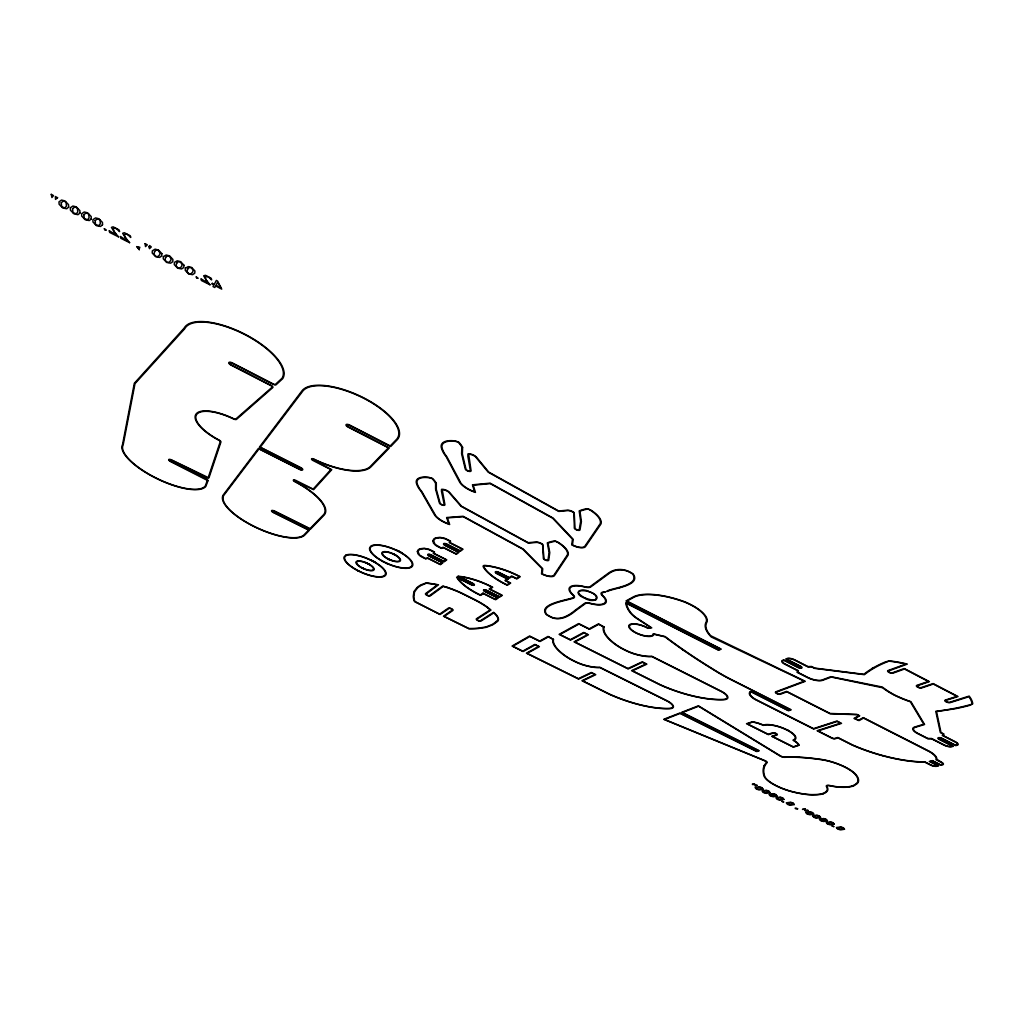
<?xml version="1.0" encoding="UTF-8"?>
<svg xmlns="http://www.w3.org/2000/svg" width="1024" height="1024" viewBox="0 0 1024 1024"><rect width="100%" height="100%" fill="white"/><g stroke="black" fill="none" stroke-linecap="round" stroke-linejoin="round"><path stroke-width="1.5" d="M584.691 598.17C571.891 593.267 580.557 586.752 589.568 591.821C604.25 597.107 594.381 604.16 584.781 598.208M764.25 765.619L763.635 767.309A122.483 37.402 17.5 0 0 763.84 775.283A26.611 8.115 18.5 0 0 794.637 792.384A41.395 12.723 18.5 0 0 805.85 794.406A35.789 10.97 18.4 0 0 814.899 794.816A41.05 12.621 18.4 0 0 819.341 794.56L821.926 794.176M764.006 766.272L764.646 764.928M766.477 762.483L766.554 762.368A3.123 0.973 18.7 0 0 765.184 760.973L663.706 719.322L679.859 713.037L756.57 751.181L758.387 750.592L681.562 712.371L698.394 705.818L780.89 756.173A3.187 1.011 18.5 0 0 784.115 757.03L784.422 757.03A120.563 36.429 17.7 0 1 794.944 756.979L798.758 757.133M575.808 609.818L584.691 603.29A7.514 2.701 20.7 0 1 590.285 603.29A19.034 6.938 20.8 0 0 602.342 595.686A7.68 2.829 20.6 0 1 602.406 592.23L603.968 591.834M576.422 610.112L585.318 603.597A6.822 2.445 20.7 0 1 589.824 603.456L593.434 604.288A19.75 7.194 20.8 0 0 604.518 597.35L602.534 595.341A6.963 2.56 20.6 0 1 602.97 592.563L604.736 592.128M575.462 610.061C568.243 616.115 558.362 621.798 549.171 615.936A7.846 2.739 21.2 0 1 546.598 614.323C539.251 604.262 566.259 600.717 573.222 598.182A7.539 2.726 21 0 0 573.146 594.803A19.034 6.938 20.8 0 1 584.973 587.046A7.706 2.842 20.9 0 0 590.669 586.982L608.819 573.67C614.874 568.947 623.437 568.691 630.067 572.429A8.589 3.277 20.4 0 1 632.832 574.234C639.974 585.715 612.237 587.84 606.797 591.13M575.731 610.611C568.41 616.909 558.157 622.029 548.902 616.077A8.538 2.982 21.2 0 1 546.112 614.323C538.099 604.083 565.658 600.384 572.659 597.85A6.835 2.47 21 0 0 572.966 595.136L570.97 593.152A19.75 7.194 20.8 0 1 581.76 586.035L585.434 586.867A6.989 2.573 20.9 0 0 590.029 586.675L608.166 573.35C614.515 568.397 623.488 568.384 630.374 572.25A9.344 3.558 20.4 0 1 633.382 574.221C641.165 585.907 612.864 588.198 607.347 591.475M595.469 600C602.432 590.016 563.61 586.15 584.896 597.978M750.003 691.994L750.835 691.405L788.301 710.336L790.285 709.632L731.302 679.821A110.605 40.166 18.3 0 1 712.64 669.197A448.64 182.925 15.3 0 1 687.757 653.171L682.816 649.792M496.23 621.491L495.68 621.99A116.928 39.437 23 0 1 491.622 624.755L485.632 627.059L477.837 628.224A119.642 40.538 23 0 1 470.426 628.506L468.838 628.48L444.224 616.358L452.915 610.432A2.611 0.87 22.2 0 0 451.456 608.717A2.611 0.87 22.2 0 0 448.333 608.154L439.693 614.118L414.963 601.882L414.643 600.922A117.197 39.155 21.4 0 1 413.888 596.57L414.554 591.834L417.498 587.955A116.672 38.81 21.4 0 1 421.274 585.318L426.419 583.155L437.466 584.832L425.562 593.613A2.637 0.883 22.5 0 0 427.072 595.354A2.637 0.883 22.5 0 0 430.195 595.917L443.238 586.406L446.976 587.558A42.65 14.259 22.3 0 1 461.901 593.459L475.507 600.282A42.573 14.221 22.1 0 1 487.923 607.885M871.859 668.646L873.024 667.866M346.266 554.906L344.256 556.646A22.707 7.603 23.3 0 0 356.275 569.894L358.822 571.226M496.32 621.427C500.531 619.763 495.974 614.618 493.786 612.89L480.934 621.094A2.611 0.87 21.9 0 1 477.786 620.518A2.611 0.87 21.9 0 1 476.378 618.829L490.266 609.856L487.77 607.898M872.55 668.301A312.448 105.946 14.3 0 1 885.658 661.811L889.856 660.941A57.139 20.826 16.7 0 1 904.358 663.398L907.341 664.09L888.563 670.925A2.317 0.858 16.9 0 0 889.382 672.256A2.317 0.858 16.9 0 0 892.275 672.832L904.269 668.531L929.395 681.626L917.325 685.747A2.317 0.845 16.6 0 0 918.093 687.053A2.317 0.845 16.6 0 0 921.011 687.642L933.12 683.571L958.016 696.538L945.792 700.429A2.176 0.781 16.3 0 0 946.291 701.581L946.534 701.709A2.317 0.832 16.3 0 0 949.478 702.31L969.178 696.102L970.125 697.446A57.139 20.749 16.6 0 1 972.749 703.782L969.856 705.306A315.149 126.413 19 0 1 955.238 708.71L936.538 711.59L941.005 732.557L944.026 734.093L943.053 735.488L955.814 742.003A6.221 2.125 16.4 0 1 957.888 744.947L955.789 745.651L941.645 738.445A2.202 0.755 16.5 0 0 938.944 738.01A2.202 0.755 16.5 0 0 939.302 739.123L953.395 746.304L951.014 746.842A6.195 2.112 16.5 0 1 944.205 745.242L931.546 738.803L927.859 738.765L917.67 733.594A11.546 3.981 16.7 0 1 914.534 727.066L923.814 724.237L910.336 701.76L909.325 701.402A54.886 20.122 16.6 0 1 894.272 695.117A54.886 20.096 16.5 0 1 882.611 687.744L831.322 677.056L822.694 680.307A11.584 4.16 17.9 0 1 807.552 677.606L796.992 672.23L797.632 670.682L784.435 663.974A6.221 2.253 18.3 0 1 781.837 660.749L783.629 659.866L798.4 667.379A2.202 0.794 18.1 0 0 801.037 667.763A2.202 0.794 18.1 0 0 800.499 666.534L785.728 658.995L787.827 658.266A6.259 2.266 18.2 0 1 794.65 659.789L807.949 666.586L811.533 666.483L814.682 668.083L863.834 674.304L865.331 673.126A312.384 105.92 14.3 0 1 872.55 668.301L873.779 667.558M595.968 599.642L591.565 599.949L586.074 598.477M853.171 786.022L856.486 784.128A37.082 11.686 18.1 0 0 858.573 780.698A42.765 13.478 18.1 0 0 856.909 775.885A27.827 8.794 18 0 0 819.251 759.155A120.563 36.429 17.7 0 0 800.627 757.248L797.76 757.094M618.816 588.262L619.533 588.006M852.058 786.381L853.773 785.843M821.235 794.278L823.949 793.472A41.05 12.621 18.4 0 0 827.302 790.976A24.973 7.667 18.3 0 0 827.853 789.338A32.96 10.125 18.4 0 0 827.085 786.778L826.982 786.637A4.403 1.357 18 0 1 830.131 785.805L830.426 785.894A33.882 10.637 18.1 0 0 836.992 786.957A25.562 7.987 18 0 0 841.6 787.29A42.342 13.338 18.1 0 0 850.842 786.675L852.723 786.214M605.734 591.872L604.966 592.077M820.634 794.368L823.181 793.843M763.469 725.376L766.144 724.89A17.805 5.824 18.5 0 1 786.752 729.946A17.805 5.824 18.5 0 1 794.65 739.187L792.947 740.16A17.19 5.568 18.4 0 1 795.878 742.067L797.005 742.989A17.037 5.517 18.4 0 1 798.618 745.114L793.203 746.803L772.57 736.461L777.024 735.002A2.65 0.87 18.5 0 0 776.09 733.491A2.65 0.87 18.5 0 0 772.634 732.8L768.192 734.272L747.392 723.866L752.627 722.035A17.293 5.645 18.7 0 1 757.005 723.034L757.837 723.264A11.61 3.802 18.7 0 1 759.053 723.648A18.253 5.952 18.7 0 1 763.021 725.184A11.942 3.904 18.7 0 1 763.469 725.376L763.034 725.184M446.912 587.29L442.778 586.01L429.402 595.712A1.971 0.653 22.5 0 1 427.277 595.213A1.971 0.653 22.5 0 1 426.048 594.048L438.477 584.806L426.496 582.81L421.03 584.845A115.213 38.336 21.4 0 0 416.922 587.686L413.952 591.578L413.274 596.352A115.661 38.643 21.4 0 0 414.144 601.062L440.064 614.541L449.126 608.358A1.958 0.653 22.2 0 1 451.251 608.87A1.958 0.653 22.2 0 1 452.442 610.01L443.456 616.218L468.89 628.787L470.848 628.813A120.307 40.768 23 0 0 478.285 628.531L486.144 627.366L492.198 625.05A119.834 40.422 23 0 0 496.026 622.477C501.606 620.032 496.563 614.682 493.658 612.314L480.141 620.89A1.958 0.653 21.9 0 1 478.003 620.378A1.958 0.653 21.9 0 1 476.838 619.251L490.995 610.048L488.23 607.885M883.302 755.917L889.664 757.517A76.314 26.061 17.2 0 0 919.91 762.061L924.915 762.202L930.906 765.222A4.89 1.613 16.8 0 0 936.512 766.336L938.586 765.837L930.253 761.6L932.557 760.998L940.89 765.248L942.912 764.698A4.915 1.626 16.7 0 0 941.862 762.394L936.806 759.334A20.838 6.95 16.9 0 0 929.792 751.539L863.258 717.619L858.65 720.179L854.899 718.528L859.738 715.814L856.96 714.406L830.093 713.459L786.637 691.392L779.674 693.952A2.112 0.73 18.4 0 1 777.075 693.402A2.112 0.73 18.4 0 1 776.205 692.198L805.286 681.318L710.605 635.686A50.176 18.483 18.7 0 1 706.624 622.771A31.488 11.686 19.7 0 0 684.851 601.843A51.546 18.931 19.7 0 0 632.154 597.542L626.01 600.947L720.307 648.947L718.374 649.805L625.766 602.688L625.856 603.546A51.955 19.11 19.7 0 0 627.392 608.102A39.539 14.49 19.8 0 0 629.222 611.29A28.634 10.47 19.9 0 0 639.014 619.891L650.79 627.571L647.834 627.955L645.888 626.931A13.261 4.723 20.1 0 0 629.35 624.832A13.261 4.723 20.1 0 0 638.054 633.946A13.261 4.723 20.1 0 0 653.594 635.008L653.798 634.202L664.922 636.813L668.378 639.411A448.64 182.925 15.3 0 0 679.859 647.706L683.776 650.445M388.365 559.322L390.861 560.102M367.616 563.418L364.915 562.458A9.165 3.072 23.3 0 0 356.8 561.933A9.165 3.072 23.3 0 0 360.973 567.194L363.699 568.666M391.821 560.397L387.059 558.477M365.146 562.534L366.541 563.123A9.165 3.072 23.3 0 1 373.542 569.139A9.165 3.072 23.3 0 1 365.798 569.382L361.293 567.565M586.253 598.541L584.973 598.016M395.072 554.765L391.718 553.408A9.408 3.238 23.1 0 0 382.579 552.87A9.408 3.238 23.1 0 0 388.454 559.002L389.555 559.514M396.659 550.208L399.206 551.27M385.946 563.098L389.965 564.774A23.309 8.026 23.1 0 0 412.147 566.502A23.309 8.026 23.1 0 0 400.666 552.333L398.157 550.989M788.288 730.381L782.81 727.949A18.483 6.042 18.5 0 0 765.683 724.582L763.251 725.03A18.944 6.182 18.7 0 0 759.117 723.43A12.262 4.006 18.7 0 0 757.85 723.034L756.966 722.778A18.534 6.042 18.7 0 0 752.486 721.779L746.534 723.699L768.422 734.656L773.478 733.03A1.984 0.653 18.5 0 1 775.77 733.594A1.984 0.653 18.5 0 1 776.653 734.618L771.712 736.294L793.434 747.174L799.245 745.216A18.509 5.99 18.5 0 0 797.747 743.245L796.403 742.08A19.213 6.208 18.4 0 0 793.702 740.314L795.264 739.43A18.483 6.042 18.5 0 0 790.771 731.955L787.098 729.843M392.538 553.741L396.326 555.558M367.475 563.546L369.894 564.646M375.194 562.086L368.704 559.04A22.707 7.603 23.3 0 0 345.843 555.187M362.534 568.026L363.597 568.525M357.632 570.675L361.472 572.467A22.707 7.603 23.3 0 0 385.165 575.718A22.707 7.603 23.3 0 0 374.016 561.677L371.418 560.307M383.258 561.779L387.187 563.622M401.882 552.742L398.003 550.925A23.309 8.026 23.1 0 0 370.522 546.394L369.536 548.262A23.309 8.026 23.1 0 0 384.474 562.342M764.48 765.286A122.483 37.402 17.5 0 1 766.49 762.483M830.336 785.638A5.043 1.549 18 0 0 826.496 786.65A32.282 9.92 18.4 0 1 827.251 789.158A24.358 7.475 18.3 0 1 826.714 790.758A40.461 12.442 18.5 0 1 814.477 794.56A35.213 10.79 18.4 0 1 805.568 794.15A40.742 12.518 18.5 0 1 794.534 792.166A25.997 7.936 18.5 0 1 764.429 775.437A121.843 37.21 17.5 0 1 767.078 762.701A3.75 1.165 18.7 0 0 765.107 760.704L664.576 719.462L680.128 713.408L756.8 751.539L759.219 750.758L682.381 712.538L698.586 706.227L780.211 756.083A3.827 1.216 18.5 0 0 784.832 757.312A120.064 36.275 17.7 0 1 819.494 759.424A27.2 8.589 18 0 1 856.307 775.782A42.112 13.274 18.1 0 1 857.946 780.506A36.467 11.494 18.1 0 1 855.885 783.885A41.728 13.146 18.1 0 1 841.216 787.021A24.947 7.795 18 0 1 836.723 786.701A33.19 10.419 18.1 0 1 830.298 785.651M883.277 755.917A76.314 26.061 17.2 0 1 852.365 745.139L838.003 737.882L834.995 738.79A2.714 0.896 17.8 0 1 831.91 738.189L817.114 730.726L840.602 723.187L837.171 721.446L813.734 729.024L755.187 699.507A15.142 5.184 18.6 0 1 749.99 691.994M488.384 607.885A43.238 14.451 22.1 0 0 475.789 600.128L462.067 593.306A43.302 14.49 22.3 0 0 446.899 587.2M393.894 554.381A9.408 3.238 23.1 0 1 399.846 560.307A9.408 3.238 23.1 0 1 391.821 560.397M435.597 483.098L435.584 489.126L439.411 502.989A2.97 1.126 22.9 0 0 442.534 505.126A2.97 1.126 22.9 0 0 444.902 504.602L442.214 489.741A4.506 1.741 23 0 1 449.203 492.672L461.005 506.253L528.294 543.053L536.422 542.426A4.416 1.677 21.6 0 1 542.605 544.717L543.36 558.118A2.893 1.088 21.4 0 0 545.613 560.192A2.893 1.088 21.4 0 0 548.736 560.256L549.773 552.64L548.045 543.194A66.419 25.024 20.7 0 1 555.75 541.21A23.936 9.088 21.5 0 1 567.398 554.854L553.946 575.13A8.934 3.29 21.4 0 1 542.234 573.862L542.733 568.768L523.2 549.056L463.117 516.288L446.618 517.53L448.845 523.917A15.194 5.683 22.8 0 1 434.547 513.69L421.747 491.456A40.614 15.68 22.9 0 1 418.022 485.811A29.453 11.354 23 0 1 417.395 484.288A23.526 9.062 23.1 0 1 431.68 478.17A29.619 11.392 23.5 0 1 435.597 483.098M436.314 483.29L436.288 489.357L440.154 503.322A2.227 0.845 22.9 0 0 442.432 504.794A2.227 0.845 22.9 0 0 444.237 504.525L441.485 491.392L441.51 489.357L442.278 489.306A5.261 2.035 23 0 1 449.459 492.314L461.504 506.202L528.166 542.656L536.461 542.042A5.158 1.958 21.6 0 1 542.733 544.346L544.013 558.502A2.163 0.806 21.4 0 0 545.728 559.949A2.163 0.806 21.4 0 0 547.994 560.09L549.069 552.41L547.315 542.886L547.994 542.618A67.162 25.306 20.7 0 1 554.483 540.954L558.093 542.246A24.691 9.382 21.5 0 1 568.102 555.123L554.278 575.846A9.651 3.546 21.4 0 1 543.258 574.656L541.542 573.824L542.042 568.614L522.726 549.12L463.258 516.698L447.36 517.901L449.664 524.506L447.078 523.558A15.936 5.965 22.8 0 1 434.24 514.381L421.107 491.354A41.178 15.898 22.9 0 1 417.344 485.645A30.17 11.622 23 0 1 416.691 484.083L416.307 482.778A24.282 9.357 23.1 0 1 428.915 477.35L432.691 478.618A30.387 11.686 23.5 0 1 436.045 482.842L436.314 483.29M149.03 246.733L149.478 248.678L151.27 246.938L149.594 245.53L149.03 246.733M461.837 447.13L461.606 453.773L465.242 468.954A3.136 1.254 22.9 0 0 468.506 471.245A3.136 1.254 22.9 0 0 471.066 470.63L468.685 454.336A4.749 1.933 22.9 0 1 476.058 457.434L488.205 472.179L558.81 511.424L567.539 510.605A4.659 1.869 21.3 0 1 574.067 512.998L574.31 527.68A3.046 1.203 21.2 0 0 576.653 529.92A3.046 1.203 21.2 0 0 579.981 529.933L581.402 521.574L579.955 511.245A70.067 27.802 20.4 0 1 588.288 508.954A25.254 10.112 21.3 0 1 600.205 523.712L584.934 546.112A9.408 3.648 21.1 0 1 572.467 544.909L573.21 539.328L553.126 518.08L490.112 483.162L472.448 484.813L474.598 491.776A16.013 6.323 22.7 0 1 459.686 480.794L446.758 456.589A42.867 17.485 22.8 0 1 442.957 450.445A31.091 12.659 22.9 0 1 442.33 448.781A24.832 10.099 23 0 1 457.818 441.766A31.27 12.698 23.5 0 1 461.837 447.13M462.592 447.334L462.362 454.003L466.022 469.312A2.355 0.947 22.9 0 0 468.403 470.886A2.355 0.947 22.9 0 0 470.349 470.566L467.853 456.154L467.942 453.926L468.762 453.85A5.555 2.266 22.9 0 1 476.339 457.037L488.742 472.09L558.682 510.989L567.59 510.17A5.44 2.176 21.3 0 1 574.208 512.602L575.002 528.09A2.278 0.896 21.2 0 0 576.768 529.638A2.278 0.896 21.2 0 0 579.2 529.754L580.672 521.331L579.187 510.925L579.93 510.618A70.848 28.109 20.4 0 1 586.957 508.685L590.771 510.042A26.048 10.432 21.3 0 1 600.934 523.994L585.267 546.893A10.163 3.942 21.1 0 1 573.53 545.754L571.725 544.87L572.48 539.174L552.602 518.157L490.253 483.61L473.216 485.197L475.456 492.403L472.73 491.405A16.794 6.63 22.7 0 1 459.341 481.562L446.067 456.474A43.469 17.728 22.8 0 1 442.24 450.266A31.834 12.954 22.9 0 1 441.6 448.563L441.216 447.13A25.626 10.432 23 0 1 454.886 440.909L458.88 442.24A32.064 13.03 23.5 0 1 462.323 446.835L462.592 447.334M161.843 253.619L161.754 255.885L159.603 257.421L155.648 256.653L152.23 253.069L152.32 250.816L155.098 249.178L158.477 250.035L161.843 253.619M756.096 788.147L758.374 789.453L762.099 788.122L759.45 787.226L756.096 788.147M163.392 256.614L163.277 258.854L166.656 262.426L170.611 263.194L172.787 261.67L172.902 259.43L169.562 255.859L166.195 255.002L163.392 256.614M763.059 791.565L765.325 792.87L769.075 791.552L766.426 790.656L763.059 791.565M51.264 194.355L51.93 197.504L53.491 195.61L51.264 194.355M183.936 265.216L183.795 267.443L181.594 268.941L177.638 268.173L174.285 264.627L174.426 262.4L177.254 260.813L180.634 261.658L183.936 265.216M769.997 794.982L772.262 796.275L776.038 794.982L773.389 794.074L769.997 794.982M417.37 551.501L417.971 553.805L420.045 555.866A6.451 2.266 22.8 0 0 422.054 557.056L425.779 558.925L427.763 558.285L440.474 564.659L442.944 562.765L429.235 555.853A2.086 0.73 22.7 0 1 428.506 554.675A2.086 0.73 22.7 0 1 430.49 554.867L444.262 561.754L446.771 559.834L433.946 553.395L434.509 552L430.733 550.106A6.49 2.304 22.8 0 0 428.416 549.133L424.064 548.275L420.058 548.787A22.81 8.051 22.6 0 0 417.933 550.195L417.37 551.501M418.01 551.744L419.558 555.072L425.485 558.515L427.469 557.862L440.077 564.198L442.125 562.624L429.478 556.288A2.778 0.986 22.7 0 1 427.891 554.368A2.778 0.986 22.7 0 1 431.194 554.918L443.878 561.28L445.939 559.693L433.216 553.306L433.779 551.923L429.146 549.658L424.461 548.634L420.621 549.12A22.054 7.782 22.6 0 0 418.202 551.091L418.01 551.744M185.421 268.173L185.254 270.374L188.582 273.907L192.538 274.688L194.765 273.19L194.931 270.989L191.654 267.456L188.288 266.598L185.421 268.173M776.922 798.387L779.174 799.68L782.976 798.4L780.326 797.504L776.922 798.387M552.858 639.258L552.858 639.27A45.043 15.194 20.6 0 0 563.174 654.554A31.45 10.547 20.7 0 0 581.12 664.269A26.816 8.973 20.7 0 0 599.962 667.597L666.432 700.698A12.25 3.981 19.8 0 1 669.44 708.39A61.606 20.365 20.2 0 1 609.702 694.208L582.746 680.858L595.725 674.675L591.283 672.474L578.368 678.694L527.206 653.35L539.379 646.656L534.861 644.403L522.765 651.149L512.819 646.221L529.907 636.454L540.045 641.498L548.365 636.851L552.858 639.258M553.485 639.45L553.472 639.501A44.403 14.976 20.6 0 0 563.635 654.566A30.797 10.33 20.7 0 0 579.533 663.398L582.835 664.602A26.15 8.755 20.7 0 0 598.285 667.328L599.834 667.277L666.726 700.595A12.89 4.186 19.8 0 1 669.875 708.672A62.285 20.582 20.2 0 1 609.485 694.349L581.952 680.704L594.918 674.522L591.59 672.87L578.662 679.078L526.426 653.197L538.573 646.502L535.194 644.813L523.085 651.546L512.038 646.067L529.574 636.032L539.725 641.088L548.032 636.429L553.485 639.45M61.222 202.778L61.709 206.797L64.973 207.923L66.458 206.042L66.048 202.253L63.642 200.832L61.222 202.778M432.896 540.736L433.472 543.117L435.571 545.242A6.592 2.368 22.7 0 0 437.606 546.47L441.408 548.39L443.469 547.712L456.435 554.253L459.034 552.269L445.043 545.178A2.125 0.768 22.6 0 1 444.314 543.962A2.125 0.768 22.6 0 1 446.349 544.141L460.416 551.206L463.04 549.21L449.946 542.592L450.56 541.146L446.707 539.2A6.643 2.406 22.7 0 0 444.352 538.202L439.872 537.344L435.738 537.894A23.27 8.397 22.5 0 0 433.779 539.072L432.896 540.736M433.562 540.979L435.072 544.422L441.126 547.955L443.187 547.277L456.051 553.766L458.176 552.128L445.274 545.626A2.842 1.024 22.6 0 1 443.686 543.642A2.842 1.024 22.6 0 1 447.091 544.192L460.019 550.72L462.182 549.069L449.203 542.515L449.818 541.069L445.082 538.752L440.269 537.715L436.314 538.24A22.554 8.141 22.5 0 0 433.766 540.301L433.562 540.979M787.29 803.482L789.53 804.774L793.37 803.52L790.72 802.611L787.29 803.482M72.563 208.73L72.998 212.71L76.275 213.85L77.773 211.981L77.414 208.218L75.021 206.797L72.563 208.73M83.878 214.656L84.275 218.611L87.539 219.75L89.062 217.907L88.742 214.17L86.362 212.749L83.878 214.656M95.155 220.57L95.501 224.499L98.765 225.638L100.326 223.808L100.045 220.096L97.664 218.688L95.155 220.57M806.656 813.005L808.883 814.285L812.8 813.082L810.15 812.173L806.656 813.005M813.504 816.384L815.731 817.651L819.674 816.461L817.024 815.552L813.504 816.384M603.443 626.829L603.443 626.854A47.168 16.576 20 0 0 613.389 643.021A32.922 11.507 20.1 0 0 631.949 653.21A28.058 9.792 20.2 0 0 651.942 656.614L720.832 691.29A12.826 4.326 19.2 0 1 723.443 699.418A64.499 22.17 19.6 0 1 660.352 684.749L632.422 670.784L646.848 664.154L642.24 661.837L627.891 668.518L574.874 641.984L588.416 634.79L583.744 632.435L570.266 639.667L559.962 634.522L578.995 624.026L589.517 629.312L598.797 624.307L603.443 626.829M820.352 819.738L822.566 821.018L826.522 819.84L823.885 818.931L820.352 819.738M604.096 627.046L604.096 627.085A46.49 16.346 20 0 0 613.888 643.021A32.23 11.277 20.1 0 0 630.298 652.301L633.754 653.555A27.366 9.549 20.2 0 0 650.163 656.346L651.827 656.282L721.165 691.187A13.491 4.557 19.2 0 1 723.878 699.712A65.203 22.413 19.6 0 1 660.109 684.89L631.59 670.63L645.99 663.987L642.534 662.259L628.186 668.928L574.042 641.83L587.571 634.637L584.064 632.87L570.586 640.102L559.142 634.368L578.662 623.578L589.197 628.877L598.464 623.859L604.096 627.046M207.373 480.371L205.274 486.029A45.978 15.322 25.7 0 1 155.904 477.926A45.978 15.322 25.7 0 1 123.149 444.941L135.002 383.629L184.794 328.653A54.605 21.696 26.5 0 1 244.429 334.374A54.605 21.696 26.5 0 1 282.035 378.266L275.533 384.282A2.138 0.845 25.8 0 1 273.216 383.949L232.422 362.957A3.251 1.28 26.4 0 0 228.851 362.547A3.251 1.28 26.4 0 0 231.066 365.133L270.758 385.549A2.138 0.845 25.8 0 1 272.179 387.187L235.827 419.008A2.266 0.832 25.7 0 1 233.523 418.65A35.597 12.928 25.6 0 0 195.968 414.182A35.597 12.928 25.6 0 0 218.816 440.218A2.176 0.781 25.6 0 1 220.224 441.792L208.23 477.581L171.763 460.019A2.803 0.947 25.7 0 0 168.742 459.571A2.803 0.947 25.7 0 0 170.752 461.632L207.373 480.371M827.174 823.091L829.376 824.358L833.37 823.206L830.733 822.298L827.174 823.091M208 480.627L205.837 486.4A46.656 15.539 25.7 0 1 155.776 478.106A46.656 15.539 25.7 0 1 122.522 444.659L134.323 383.283L184.077 328.243A55.411 22.016 26.5 0 1 244.608 334.08A55.411 22.016 26.5 0 1 282.752 378.598L276.096 384.768A2.944 1.165 25.8 0 1 273.357 384.371L231.68 362.97A2.432 0.96 26.4 0 0 229.581 362.931A2.432 0.96 26.4 0 0 230.694 364.544L271.296 385.485A2.944 1.152 25.8 0 1 272.96 387.392L236.48 419.379A3.021 1.114 25.7 0 1 233.741 419.059L233.459 418.931A34.867 12.672 25.6 0 0 196.621 414.528A34.867 12.672 25.6 0 0 219.059 440.051L219.315 440.192A2.918 1.037 25.6 0 1 220.941 441.997L208.986 477.734A2.547 0.858 25.3 0 1 206.49 477.542L171.136 460.006A2.099 0.704 25.7 0 0 169.382 459.891A2.099 0.704 25.7 0 0 170.406 461.158L206.477 479.13A2.522 0.845 25.3 0 1 208 480.627M145.126 243.635L145.51 246.592L147.302 244.851L145.126 243.635M837.376 828.122L839.578 829.376L843.61 828.237L840.96 827.341L837.376 828.122M293.99 480.448L294.938 481.421A48.038 16.742 24.6 0 1 324.198 514.995L310.464 529.165L274.01 511.066A2.048 0.691 24.5 0 0 272.205 510.925A2.048 0.691 24.5 0 0 273.101 512.115L309.44 530.214L305.075 534.72A45.606 15.296 24.5 0 1 255.04 527.053A45.606 15.296 24.5 0 1 223.245 494.95L258.458 448.384L300.045 469.35A2.202 0.794 24.6 0 0 302.016 469.478A2.202 0.794 24.6 0 0 301.082 468.134L259.456 447.066L301.606 391.347A53.811 21.478 24.7 0 1 363.136 397.581A53.811 21.478 24.7 0 1 397.389 439.565L390.694 446.528L348.966 425.101A2.368 0.934 24.6 0 0 346.803 424.998A2.368 0.934 24.6 0 0 347.75 426.509L389.338 447.936L370.893 466.918A52.314 19.93 24.7 0 1 313.946 459.405L312.218 459.328L331.75 469.683L313.613 489.651L293.99 480.448M154.534 251.712L154.022 254.234L155.75 256.346L157.888 256.614L159.59 254.886L160.038 253.107L158.349 250.342L155.853 250.176L154.534 251.712M165.594 257.523L165.056 260.019L166.758 262.118L168.909 262.387L170.624 260.672L171.11 258.906L169.434 256.166L166.938 255.987L165.594 257.523M176.627 263.309L176.064 265.792L177.741 267.866L179.891 268.147L181.632 266.445L182.131 264.691L180.493 261.978L177.984 261.798L176.627 263.309M187.622 269.069L187.021 271.539L188.685 273.613L190.835 273.882L192.614 272.205L193.139 270.464L191.514 267.763L189.005 267.571L187.622 269.069M797.619 808.806C794.394 809.434 794.24 806.784 797.619 808.806M118.477 236.826L109.696 232.448L109.133 230.643L116.365 235.072L111.437 227.405L113.101 226.829L118.976 229.875C121.306 234.995 116.928 227.264 114.394 228.262L113.139 228.838L114.022 231.462L118.477 236.826M129.6 242.662L120.845 238.285L120.294 236.493L127.501 240.909L122.65 233.293L124.326 232.717L130.189 235.75C132.467 240.845 128.128 233.139 125.606 234.15L124.339 234.714L125.197 237.325L129.6 242.662M798.387 670.758L797.747 672.307L807.885 677.453A10.867 3.904 17.9 0 0 822.106 679.987L830.874 676.672L882.33 687.04A54.067 19.802 16.5 0 0 894.656 694.989A54.067 19.827 16.6 0 0 910.925 701.67L924.582 724.493L915.123 727.36A10.829 3.738 16.7 0 0 918.08 733.491L927.846 738.458L931.546 738.496L944.038 744.845A5.466 1.869 16.5 0 0 951.053 746.496L952.41 746.125L939.123 739.354A2.931 0.998 16.5 0 1 938.368 737.715A2.931 0.998 16.5 0 1 942.285 738.445L955.61 745.242L956.979 744.858A5.491 1.882 16.4 0 0 954.842 741.824L942.246 735.398L943.219 734.003L940.326 732.531L935.782 711.296A314.33 126.08 19 0 0 972.045 704.192A56.371 20.48 16.6 0 0 968.934 696.704L950.272 702.592A3.085 1.114 16.3 0 1 946.138 701.85A2.944 1.062 16.3 0 1 945.357 700.058L956.966 696.346L933.325 684.032L921.805 687.91A3.085 1.126 16.6 0 1 917.683 687.194A3.085 1.126 16.6 0 1 916.851 685.363L928.346 681.446L904.486 669.005L893.082 673.114A3.085 1.139 16.9 0 1 888.973 672.397A3.085 1.139 16.9 0 1 888.077 670.528L905.894 664.064A56.371 20.544 16.7 0 0 888.742 661.146A311.642 105.664 14.3 0 0 864.397 674.675L814.618 668.378L811.584 666.842L808.013 666.944L794.88 660.237A5.517 2.01 18.2 0 0 787.878 658.675L786.688 659.162L800.627 666.266A2.944 1.062 18.1 0 1 801.651 668.07A2.944 1.062 18.1 0 1 797.798 667.392L783.898 660.314L782.707 660.8A5.491 1.984 18.3 0 0 785.37 664.128L798.387 670.758M139.315 249.664L136.653 246.63L139.827 247.283L139.597 248.102L137.485 247.232L139.315 249.664M782.042 801.395L783.616 801.933L782.042 801.395M209.984 284.774L201.395 280.486L200.986 278.784L207.987 283.085L203.661 275.802L205.427 275.29L211.162 278.259C213.094 283.136 209.088 275.61 206.618 276.659L205.274 277.184L205.939 279.654L209.984 284.774M212.301 283.354L211.968 283.994L213.901 285.005L213.043 286.592L214.797 287.501L215.642 285.926L221.734 289.114L217.536 281.037L216.358 280.422L214.234 284.378L212.301 283.354M217.613 282.291L215.987 285.286L221.043 287.936L217.613 282.291M832.166 826.035L833.754 826.586L832.166 826.035M57.562 197.747L55.526 199.386L55.36 196.506L57.562 197.747M258.957 448.934L223.859 495.245A44.928 15.066 24.5 0 0 255.181 526.886A44.928 15.066 24.5 0 0 304.474 534.413L308.672 530.086L273.395 512.55A2.739 0.922 24.5 0 1 271.59 510.618A2.739 0.922 24.5 0 1 274.662 511.104L310.029 528.691L323.584 514.701A47.36 16.512 24.6 0 0 294.694 481.587A2.138 0.768 24.6 0 1 293.389 480.077L293.402 480.051A2.138 0.768 24.6 0 1 295.821 480.41L313.152 489.126L330.893 469.555L313.011 460.493A2.214 0.819 24.6 0 1 311.59 458.867A2.214 0.819 24.6 0 1 314.048 459.162A51.571 19.648 24.7 0 0 370.24 466.573L388.429 447.808L348.045 427.046A3.162 1.242 24.6 0 1 346.099 424.64A3.162 1.242 24.6 0 1 349.747 425.101L390.234 445.939L396.685 439.232A53.018 21.158 24.7 0 0 362.931 397.85A53.018 21.158 24.7 0 0 302.323 391.718L260.275 447.181L300.787 467.648A2.931 1.075 24.6 0 1 302.669 469.811A2.931 1.075 24.6 0 1 299.341 469.325L258.957 448.934M754.598 784.128C751.386 785.83 751.885 782.643 754.598 784.128M757.094 785.37C753.677 787.098 754.573 783.872 757.094 785.37M805.427 809.152L802.56 809.37L805.427 809.152M807.898 810.368L805.056 810.598L807.898 810.368M68.659 207.066L66.726 208.742L62.81 208.013L59.123 204.262L58.982 201.856L61.517 200.064L64.883 200.896L68.518 204.646L68.659 207.066M79.987 212.992L78.016 214.669L74.086 213.926L70.438 210.202L70.323 207.808L72.896 206.042L76.262 206.874L79.872 210.611L79.987 212.992M91.264 218.918L89.28 220.557L85.35 219.827L81.728 216.115L81.638 213.747L84.25 211.994L87.616 212.826L91.187 216.538L91.264 218.918M102.515 224.806L100.506 226.445L96.563 225.702L92.979 222.016L92.915 219.661L95.552 217.933L98.918 218.765L102.464 222.464L102.515 224.806M482.982 593.152L480.282 594.97L478.886 594.266A37.286 13.094 21.9 0 1 457.651 577.958L470.95 584.614A2.739 0.947 22.1 0 0 474.24 585.178A2.739 0.947 22.1 0 0 472.755 583.334L459.405 576.653A36.966 12.723 22 0 1 490.483 586.406L491.878 587.11L489.126 588.979L501.517 595.2L499.315 596.634L486.963 590.451A2.726 0.947 22 0 0 483.661 589.875A2.726 0.947 22 0 0 485.12 591.693L497.446 597.875L495.27 599.296L482.982 593.152M483.341 593.6L480.653 595.418L478.643 594.419A37.965 13.325 21.9 0 1 465.229 586.227L461.798 583.36A37.965 13.325 21.9 0 1 457.958 579.162L456.602 577.152L471.654 584.666A2.048 0.717 22.1 0 0 473.638 584.87A2.048 0.717 22.1 0 0 472.973 583.744L457.894 576.166L461.44 576.614A37.645 12.954 22 0 1 469.12 578.15L474.534 579.674A37.645 12.954 22 0 1 490.701 586.253L492.723 587.264L489.958 589.133L502.349 595.341L499.674 597.094L486.246 590.387A2.035 0.704 22 0 0 484.25 590.182A2.035 0.704 22 0 0 484.915 591.296L498.266 598.016L495.629 599.744L483.341 593.6M507.277 578.918L504.947 580.48L509.837 582.912L506.982 584.806L505.549 584.09A38.362 13.862 21.7 0 1 483.891 566.989A4.173 1.498 22.1 0 1 485.581 565.786A38.016 13.466 21.8 0 1 517.939 575.821L519.386 576.55L516.454 578.496L511.59 576.013L509.235 577.587L498.854 572.352A2.816 1.011 21.9 0 0 495.437 571.789A2.816 1.011 21.9 0 0 496.922 573.696L507.277 578.918M508.134 579.059L505.805 580.621L510.694 583.053L507.341 585.28L505.293 584.243A39.053 14.106 21.7 0 1 491.469 575.68L487.987 572.672A39.053 14.106 21.7 0 1 483.277 566.861A4.877 1.754 22.1 0 1 485.235 565.44A38.72 13.709 21.8 0 1 498.534 568L501.376 568.832A38.72 13.709 21.8 0 1 518.195 575.654L520.256 576.691L516.826 578.97L511.949 576.486L509.606 578.061L498.112 572.301A2.099 0.755 21.9 0 0 496.051 572.096A2.099 0.755 21.9 0 0 496.717 573.261L508.134 579.059M763.085 789.158L759.501 789.952L756.429 789.12L755.072 787.52L759.232 786.816L761.754 787.584L763.085 789.158M770.048 792.589L766.451 793.37L763.379 792.525L762.022 790.938L766.208 790.246L768.73 791.014L770.048 792.589M776.998 796.019L773.376 796.774L770.317 795.942L768.973 794.355L773.184 793.677L775.706 794.445L776.998 796.019M783.936 799.424L780.301 800.179L777.229 799.334L775.898 797.773L780.134 797.094L782.656 797.862L783.936 799.424M794.317 804.531L790.643 805.274L787.584 804.429L786.266 802.867L790.528 802.214L793.05 802.982L794.317 804.531M858.867 715.674L854.003 718.413L858.995 720.614L863.565 718.08L929.357 751.629A20.109 6.707 16.9 0 1 935.962 759.68L940.979 762.227A4.198 1.395 16.7 0 1 942.029 764.518L940.71 764.864L932.378 760.614L929.318 761.421L937.638 765.645L936.333 765.978A4.186 1.382 16.8 0 1 930.752 764.877L924.915 761.92A75.597 25.818 17.2 0 1 852.659 744.998L837.786 737.485L834.624 738.458A2.035 0.678 17.8 0 1 831.962 737.946L818.01 730.906L841.523 723.366L836.941 721.037L813.504 728.64L755.558 699.405A14.438 4.941 18.6 0 1 751.181 691.866L788.531 710.746L791.194 709.811L731.622 679.706A109.914 39.91 18.3 0 1 713.062 669.133A447.872 182.605 15.3 0 1 665.165 636.595L653.184 633.779A12.557 4.48 20.1 0 1 639.078 634.086A12.557 4.48 20.1 0 1 630.298 624.883A12.557 4.48 20.1 0 1 647.987 628.339L651.75 627.853L639.437 619.814A27.968 10.227 19.9 0 1 629.862 611.392A38.938 14.272 19.8 0 1 628.058 608.243A51.29 18.867 19.7 0 1 626.496 603.366L718.656 650.266L721.229 649.114L626.931 601.101L632.781 597.862A50.816 18.662 19.7 0 1 684.698 602.086A30.746 11.405 19.7 0 1 705.933 622.528A50.893 18.752 18.7 0 0 711.232 636.966L804.301 681.152L775.744 691.853A2.816 0.973 18.4 0 0 776.73 693.53A2.816 0.973 18.4 0 0 780.403 694.208L786.88 691.814L830.106 713.754L856.96 714.701L858.867 715.674M813.722 814.08L809.997 814.784L806.925 813.939L805.645 812.403L809.971 811.776L812.493 812.557L813.722 814.08M820.582 817.459L816.845 818.15L813.773 817.306L812.506 815.77L816.845 815.168L819.366 815.936L820.582 817.459M827.43 820.838L823.667 821.504L820.595 820.659L819.341 819.136L823.706 818.547L826.227 819.315L827.43 820.838M834.266 824.192L830.49 824.858L827.418 824.013L826.176 822.49L830.554 821.914L833.075 822.682L834.266 824.192M844.493 829.235L840.678 829.875L837.606 829.03L836.39 827.52L840.794 826.957L843.315 827.725L844.493 829.235M104.358 228.723L104.883 230.08L106.291 230.182L104.358 228.723M196.288 276.89L196.698 278.182L198.131 278.298L196.288 276.89M389.44 559.718L388.25 559.155A10.086 3.469 23.1 0 1 384.614 551.603A10.086 3.469 23.1 0 1 400.141 558.899A10.086 3.469 23.1 0 1 389.44 559.718M351.77 566.81A22.042 7.373 23.3 0 0 385.178 574.72A22.042 7.373 23.3 0 0 358.234 555.699A22.042 7.373 23.3 0 0 351.77 566.81M359.168 566.323A9.83 3.29 23.3 0 0 374.029 569.805A9.83 3.29 23.3 0 0 361.958 561.318A9.83 3.29 23.3 0 0 359.168 566.323M377.28 557.786A22.63 7.795 23.1 0 0 411.802 565.85A22.63 7.795 23.1 0 0 384.461 546.189A22.63 7.795 23.1 0 0 377.28 557.786"/></g></svg>
